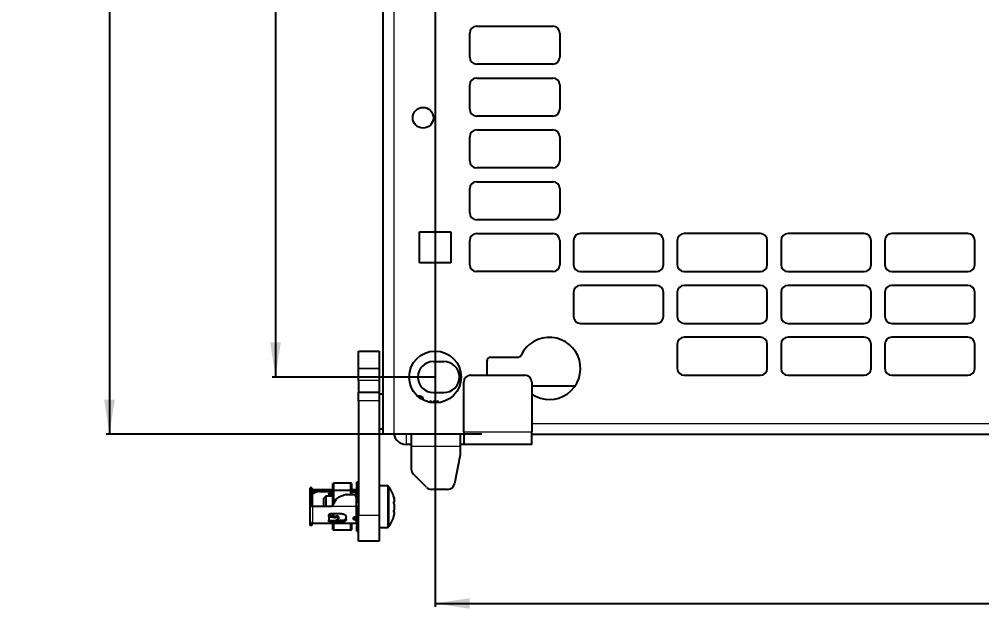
# Model space of a CAD drawing. Header units: millimetres. Extents: x -815 to 1480, y 650 to 1898.
# Drawn here: x -815.3 to -537.1, y 807.9 to 978.4 of the extents above; entities that cross this region are included whole.
import ezdxf

# ---------------------------------------------------------------- set-up
doc = ezdxf.new("R2010")
doc.units = ezdxf.units.MM
doc.layers.add('FORMAT', color=7, linetype='Continuous')
doc.styles.add('SLDTEXTSTYLE0', font='TXT', dxfattribs={"width": 0.75})
doc.dimstyles.new('SLDDIMSTYLE0', dxfattribs={"dimtxt": 20, "dimasz": 10, "dimexe": 0, "dimexo": 0.0625, "dimgap": 5, "dimtad": 2, "dimdec": 1, "dimrnd": 1e-09, "dimzin": 12, "dimdsep": 46, "dimtxsty": 'SLDTEXTSTYLE0', "dimsah": 1, "dimcen": 0.09, "dimadec": 0, "dimazin": 3, "dimtfac": 1, "dimtofl": 0, "dimtmove": 0, "dimatfit": 3, "dimfxl": 0, "dimfrac": 2, "dimtolj": 1, "dimtzin": 12, "dimarcsym": 0})

# ---------------------------------------------------------------- blocks, each defined once
blk = doc.blocks.new('_D')
at = {"layer": 'FORMAT'}
for p, q in [((-681.57, 1741.41), (-790.21, 1741.41)), ((-789.21, 1741.41), (-789.21, 858.39)), ((-681.57, 858.39), (-790.21, 858.39))]:
    blk.add_line(p, q, dxfattribs=at)
for points in [[(-789.21, 1741.41), (-790.75, 1731.41), (-787.67, 1731.41)], [(-789.21, 858.39), (-787.67, 868.39), (-790.75, 868.39)]]:
    blk.add_solid(points, dxfattribs=at)
at = {"layer": 'FORMAT', "insert": (-814.99, 1277.73), "char_height": 20, "attachment_point": 1, "rotation": 90, "style": 'SLDTEXTSTYLE0'}
blk.add_mtext('883', dxfattribs=at)
blk = doc.blocks.new('_D_4')
at = {"layer": 'FORMAT'}
for p, q in [((-695.06, 1299.89), (-695.06, 808.4)), ((160.94, 1299.89), (160.94, 808.4)), ((-695.06, 809.4), (160.94, 809.4))]:
    blk.add_line(p, q, dxfattribs=at)
for points in [[(-695.06, 809.4), (-685.06, 807.86), (-685.06, 810.94)], [(160.94, 809.4), (150.94, 810.94), (150.94, 807.86)]]:
    blk.add_solid(points, dxfattribs=at)
at = {"layer": 'FORMAT', "insert": (-289.22, 835.18), "char_height": 20, "attachment_point": 1, "style": 'SLDTEXTSTYLE0'}
blk.add_mtext('856', dxfattribs=at)
blk = doc.blocks.new('_D_5')
at = {"layer": 'FORMAT'}
for p, q in [((-695.07, 1724.9), (-742.21, 1724.9)), ((-741.21, 1724.9), (-741.21, 874.9)), ((-695.07, 874.9), (-742.21, 874.9))]:
    blk.add_line(p, q, dxfattribs=at)
for points in [[(-741.21, 1724.9), (-742.75, 1714.9), (-739.67, 1714.9)], [(-741.21, 874.9), (-739.67, 884.9), (-742.75, 884.9)]]:
    blk.add_solid(points, dxfattribs=at)
at = {"layer": 'FORMAT', "insert": (-766.99, 1277.73), "char_height": 20, "attachment_point": 1, "rotation": 90, "style": 'SLDTEXTSTYLE0'}
blk.add_mtext('850', dxfattribs=at)

msp = doc.modelspace()

# ---------------------------------------------------------------- linework, layer by layer
at = {"color": 7, "linetype": 'Continuous', "lineweight": 25}
for p, q in [((-710.06, 858.4), (-710.06, 1741.4)), ((-685.06, 967.4), (-685.06, 974.4)), ((-683.06, 976.4), (-661.06, 976.4)), ((-659.06, 974.4), (-659.06, 967.4)), ((-661.06, 965.4), (-683.06, 965.4)), ((-683.06, 961.4), (-661.06, 961.4)), ((-685.06, 952.4), (-685.06, 959.4)), ((-659.06, 959.4), (-659.06, 952.4)), ((-661.06, 950.4), (-683.06, 950.4)), ((-683.06, 946.4), (-661.06, 946.4)), ((-685.06, 937.4), (-685.06, 944.4)), ((-659.06, 944.4), (-659.06, 937.4)), ((-661.06, 935.4), (-683.06, 935.4)), ((-685.06, 922.4), (-685.06, 929.4)), ((-683.06, 931.4), (-661.06, 931.4)), ((-659.06, 929.4), (-659.06, 922.4)), ((-661.06, 920.4), (-683.06, 920.4)), ((-699.56, 916.9), (-690.56, 916.9)), ((-699.56, 907.9), (-699.56, 916.9)), ((-690.56, 916.9), (-690.56, 907.9)), ((-683.06, 916.4), (-661.06, 916.4)), ((-631.06, 916.4), (-653.06, 916.4)), ((-601.06, 916.4), (-623.06, 916.4)), ((-571.06, 916.4), (-593.06, 916.4)), ((-541.06, 916.4), (-563.06, 916.4)), ((-685.06, 907.4), (-685.06, 914.4)), ((-659.06, 914.4), (-659.06, 907.4)), ((-655.06, 914.4), (-655.06, 907.4)), ((-629.06, 907.4), (-629.06, 914.4)), ((-625.06, 914.4), (-625.06, 907.4)), ((-599.06, 907.4), (-599.06, 914.4)), ((-595.06, 914.4), (-595.06, 907.4)), ((-569.06, 907.4), (-569.06, 914.4)), ((-565.06, 914.4), (-565.06, 907.4)), ((-539.06, 907.4), (-539.06, 914.4)), ((-690.56, 907.9), (-699.56, 907.9)), ((-661.06, 905.4), (-683.06, 905.4)), ((-653.06, 905.4), (-631.06, 905.4)), ((-623.06, 905.4), (-601.06, 905.4)), ((-593.06, 905.4), (-571.06, 905.4)), ((-563.06, 905.4), (-541.06, 905.4)), ((-655.06, 899.4), (-655.06, 892.4)), ((-631.06, 901.4), (-653.06, 901.4)), ((-629.06, 892.4), (-629.06, 899.4)), ((-625.06, 899.4), (-625.06, 892.4)), ((-601.06, 901.4), (-623.06, 901.4)), ((-599.06, 892.4), (-599.06, 899.4)), ((-595.06, 899.4), (-595.06, 892.4)), ((-571.06, 901.4), (-593.06, 901.4)), ((-569.06, 892.4), (-569.06, 899.4)), ((-565.06, 899.4), (-565.06, 892.4)), ((-541.06, 901.4), (-563.06, 901.4)), ((-539.06, 892.4), (-539.06, 899.4)), ((-653.06, 890.4), (-631.06, 890.4)), ((-623.06, 890.4), (-601.06, 890.4)), ((-593.06, 890.4), (-571.06, 890.4)), ((-563.06, 890.4), (-541.06, 890.4)), ((-601.06, 886.4), (-623.06, 886.4)), ((-571.06, 886.4), (-593.06, 886.4)), ((-541.06, 886.4), (-563.06, 886.4)), ((-717.21, 882.4), (-711.21, 882.4)), ((-717.21, 877.4), (-717.21, 882.4)), ((-711.21, 882.4), (-711.21, 877.4)), ((-625.06, 884.4), (-625.06, 877.4)), ((-599.06, 877.4), (-599.06, 884.4)), ((-595.06, 884.4), (-595.06, 877.4)), ((-569.06, 877.4), (-569.06, 884.4)), ((-565.06, 884.4), (-565.06, 877.4)), ((-539.06, 877.4), (-539.06, 884.4)), ((-695.56, 879.4), (-692.56, 879.4)), ((-680.06, 875.4), (-680.06, 879.64)), ((-679.06, 880.64), (-671.11, 880.64)), ((-717.21, 873.86), (-717.21, 877.4)), ((-717.21, 877.4), (-717.21, 877.4)), ((-711.21, 877.4), (-711.21, 873.86)), ((-711.21, 877.4), (-711.21, 877.4)), ((-717.21, 873.86), (-717.21, 870.51)), ((-711.21, 873.86), (-711.21, 870.51)), ((-684.81, 875.4), (-669.11, 875.4)), ((-623.06, 875.4), (-601.06, 875.4)), ((-593.06, 875.4), (-571.06, 875.4)), ((-563.06, 875.4), (-541.06, 875.4)), ((-686.81, 859), (-686.81, 873.4)), ((-667.11, 873.4), (-667.11, 859)), ((-667.11, 872.39), (-654.57, 872.39)), ((-717.21, 870.51), (-711.21, 870.51)), ((-717.21, 868.01), (-717.21, 870.51)), ((-711.21, 870.51), (-711.21, 868.01)), ((-710.06, 869.9), (-711.21, 869.9)), ((-699.42, 869.4), (-700.16, 869.4)), ((-698.56, 868.9), (-699.42, 869.4)), ((-699.42, 868.8), (-699.42, 869.4)), ((-698.56, 868.27), (-698.56, 868.9)), ((-695.56, 870.4), (-692.56, 870.4)), ((-717.21, 868.01), (-717.21, 834.9)), ((-711.21, 868.01), (-711.21, 834.9)), ((-697.43, 867.9), (-697.49, 867.81)), ((-697.29, 867.9), (-697.43, 867.9)), ((-697.43, 867.78), (-697.43, 867.9)), ((-697.15, 867.7), (-697.29, 867.9)), ((-697.29, 867.74), (-697.29, 867.9)), ((-696.43, 867.9), (-696.66, 867.57)), ((-696.29, 867.9), (-696.43, 867.9)), ((-696.43, 867.53), (-696.43, 867.9)), ((-695.98, 867.46), (-696.29, 867.9)), ((-696.29, 867.5), (-696.29, 867.9)), ((-695.43, 867.9), (-695.76, 867.43)), ((-695.29, 867.9), (-695.43, 867.9)), ((-695.43, 867.41), (-695.43, 867.9)), ((-694.94, 867.4), (-695.29, 867.9)), ((-695.29, 867.4), (-695.29, 867.9)), ((-694.43, 867.9), (-694.77, 867.41)), ((-694.31, 867.9), (-694.43, 867.9)), ((-694.43, 867.43), (-694.43, 867.9)), ((-694.06, 867.65), (-694.31, 867.9)), ((-694.31, 867.44), (-694.31, 867.9)), ((-694.06, 867.47), (-694.06, 867.65)), ((-711.21, 859.9), (-710.06, 859.9)), ((-706.96, 858.4), (-710.06, 858.4)), ((-701.96, 858.4), (-706.96, 858.4)), ((-701.96, 858.4), (-701.96, 854.8)), ((-687.81, 858.4), (-701.96, 858.4)), ((-687.81, 858.4), (-687.81, 854.8)), ((-686.81, 858.4), (-687.81, 858.4)), ((-686.81, 859), (-686.81, 855.4)), ((-667.11, 855.4), (-667.11, 859)), ((-667.11, 858.39), (133.49, 858.39)), ((-701.96, 855.4), (-703.46, 855.4)), ((-701.96, 854.8), (-701.96, 848.23)), ((-686.81, 855.4), (-687.81, 855.4)), ((-687.81, 854.8), (-687.81, 852.4)), ((-667.11, 855.4), (-686.81, 855.4)), ((-687.81, 852.4), (-689.49, 844.01)), ((-697.54, 842.99), (-701.37, 846.82)), ((-724.49, 844.24), (-724.61, 844.02)), ((-724.61, 842.07), (-724.61, 844.02)), ((-724.49, 844.24), (-724.49, 842.09)), ((-719.41, 844.24), (-724.49, 844.24)), ((-719.41, 842.09), (-719.41, 844.24)), ((-719.21, 844.11), (-719.41, 844.24)), ((-719.21, 844.11), (-719.21, 842.08)), ((-717.21, 844.5), (-717.71, 844.5)), ((-717.71, 839.24), (-717.71, 844.5)), ((-708.88, 843.4), (-711.21, 843.4)), ((-730.71, 842.83), (-731.21, 842.83)), ((-731.21, 839.23), (-731.21, 842.83)), ((-730.71, 842.83), (-730.71, 839.23)), ((-728.51, 842.25), (-730.51, 842.25)), ((-730.01, 841.8), (-730.51, 841.8)), ((-730.51, 841.8), (-730.51, 841.34)), ((-730.51, 841.34), (-730.01, 841.34)), ((-730.01, 841.34), (-730.01, 841.8)), ((-728.51, 841.75), (-728.51, 842.25)), ((-724.61, 842.25), (-728.51, 842.25)), ((-728.51, 841.75), (-724.61, 841.75)), ((-726.71, 840.4), (-727.21, 839.9)), ((-724.61, 840.4), (-726.71, 840.4)), ((-726.71, 840.4), (-726.71, 837.4)), ((-725.81, 841.11), (-725.81, 840.94)), ((-725.81, 840.94), (-724.61, 841.06)), ((-725.81, 840.94), (-725.81, 840.4)), ((-725.31, 841.34), (-724.61, 841.34)), ((-724.49, 842.09), (-724.61, 842.07)), ((-724.61, 839.4), (-724.61, 842.07)), ((-724.49, 842.09), (-724.49, 839.4)), ((-719.41, 842.09), (-724.49, 842.09)), ((-720.81, 840.9), (-718.66, 840.9)), ((-719.41, 840.9), (-719.41, 842.09)), ((-719.21, 842.08), (-719.41, 842.09)), ((-717.91, 842.25), (-719.21, 842.25)), ((-719.21, 842.08), (-719.21, 840.9)), ((-719.21, 841.75), (-717.91, 841.75)), ((-718.01, 841.55), (-719.21, 841.55)), ((-718.01, 841.55), (-718.01, 840.53)), ((-718.01, 840.85), (-717.91, 840.85)), ((-717.71, 840.4), (-717.95, 840.4)), ((-691.45, 842.4), (-696.13, 842.4)), ((-730.71, 839.23), (-731.21, 839.23)), ((-731.21, 837.53), (-731.21, 839.23)), ((-730.71, 837.53), (-731.21, 837.53)), ((-731.21, 837.4), (-731.21, 837.53)), ((-730.71, 839.23), (-730.71, 837.53)), ((-730.71, 837.53), (-730.71, 837.4)), ((-727.21, 837.4), (-727.21, 839.9)), ((-723.75, 839.4), (-724.91, 837.4)), ((-724.49, 839.4), (-724.61, 839.4)), ((-724.61, 837.92), (-724.61, 839.4)), ((-723.75, 839.4), (-724.49, 839.4)), ((-724.49, 839.4), (-724.49, 838.12)), ((-717.91, 840.15), (-717.91, 837.4)), ((-717.71, 838.84), (-717.91, 838.85)), ((-717.71, 838.71), (-717.71, 839.24)), ((-717.71, 839.24), (-717.21, 839.24)), ((-717.21, 838.71), (-717.71, 838.71)), ((-706.82, 839.25), (-706.79, 839.25)), ((-730.51, 837.4), (-731.21, 837.4)), ((-731.21, 833.25), (-731.21, 837.4)), ((-724.91, 837.4), (-730.51, 837.4)), ((-725.81, 834.58), (-725.81, 834.91)), ((-722.01, 835.35), (-725.31, 835.35)), ((-724.61, 834.63), (-724.61, 835.35)), ((-724.49, 835.35), (-724.49, 834.58)), ((-717.71, 837.4), (-717.91, 837.4)), ((-717.71, 837.4), (-717.21, 837.4)), ((-717.71, 833.08), (-717.71, 837.4)), ((-717.21, 827.4), (-717.21, 834.9)), ((-711.21, 834.9), (-711.21, 827.4)), ((-706.85, 835.87), (-707.01, 835.87)), ((-731.21, 831.97), (-731.21, 833.25)), ((-730.71, 831.97), (-731.21, 831.97)), ((-730.71, 832.58), (-730.71, 831.97)), ((-728.51, 832.55), (-730.51, 832.55)), ((-717.91, 832.55), (-728.51, 832.55)), ((-725.81, 834.58), (-725.81, 833.45)), ((-725.81, 833.24), (-725.81, 833.45)), ((-722.01, 833.01), (-725.31, 833.01)), ((-724.61, 830.78), (-724.61, 832.55)), ((-724.49, 832.55), (-724.49, 830.56)), ((-723.73, 833.46), (-722.01, 833.46)), ((-722.93, 834.35), (-723.16, 834.64)), ((-722.88, 834.21), (-722.88, 834.18)), ((-720.81, 833.65), (-720.81, 834.33)), ((-719.41, 830.56), (-719.41, 832.55)), ((-719.21, 832.55), (-719.21, 830.69)), ((-718.71, 833.91), (-718.71, 834.03)), ((-718.16, 834.45), (-717.91, 834.45)), ((-718.16, 833.95), (-717.91, 833.95)), ((-718.16, 833.55), (-717.91, 833.55)), ((-718.01, 834.45), (-718.01, 833.95)), ((-718.01, 834.4), (-717.75, 834.4)), ((-717.21, 833.08), (-717.71, 833.08)), ((-717.71, 833.08), (-717.71, 831.77)), ((-724.61, 830.78), (-724.49, 830.56)), ((-719.41, 830.56), (-724.49, 830.56)), ((-719.41, 830.56), (-719.21, 830.69)), ((-717.21, 831.77), (-717.71, 831.77)), ((-717.71, 830.3), (-717.71, 831.77)), ((-717.71, 830.3), (-717.21, 830.3)), ((-711.21, 831.4), (-708.88, 831.4)), ((-711.21, 827.4), (-717.21, 827.4))]:
    msp.add_line(p, q, dxfattribs=at)
at = {"color": 8, "linetype": 'Continuous', "lineweight": 18}
for p, q in [((-706.96, 1741.4), (-706.96, 858.4)), ((-717.21, 877.4), (-711.21, 877.4)), ((-711.21, 877.4), (-717.21, 877.4)), ((-711.21, 873.86), (-717.21, 873.86)), ((-711.21, 868.01), (-717.21, 868.01)), ((-667.11, 861.49), (133.49, 861.49)), ((-703.46, 858.4), (-703.46, 855.4)), ((-686.81, 859), (-667.11, 859)), ((-687.81, 854.8), (-701.96, 854.8)), ((-708.88, 843.4), (-708.88, 837.13)), ((-708.44, 843.17), (-708.44, 837.14)), ((-730.51, 841.34), (-730.51, 837.4)), ((-717.91, 840.85), (-717.91, 841.75)), ((-730.51, 837.4), (-730.51, 832.55)), ((-717.91, 837.4), (-724.91, 837.4)), ((-717.91, 834.45), (-717.91, 837.4)), ((-717.21, 834.9), (-711.21, 834.9)), ((-708.88, 837.13), (-708.88, 831.4)), ((-708.44, 837.14), (-708.44, 831.63)), ((-725.31, 833.46), (-725.31, 833.01)), ((-722.01, 833.01), (-722.01, 833.46)), ((-718.16, 833.95), (-718.16, 833.55)), ((-717.91, 832.55), (-717.91, 833.55))]:
    msp.add_line(p, q, dxfattribs=at)
at = {"color": 7, "linetype": 'Continuous', "lineweight": 25, "flags": 128}
for points in [[(-730.51, 842.25), (-730.64, 842.24), (-730.71, 842.22)], [(-717.71, 841.78), (-717.77, 841.76), (-717.91, 841.75)], [(-717.71, 840.88), (-717.77, 840.86), (-717.91, 840.85)], [(-706.79, 839.3), (-706.91, 839.82), (-706.97, 840.07)], [(-706.98, 834.7), (-706.91, 834.97), (-706.79, 835.48)], [(-718.01, 834.28), (-717.97, 834.36), (-717.95, 834.4)], [(-717.71, 834.33), (-717.71, 834.35), (-717.72, 834.37), (-717.74, 834.39), (-717.77, 834.41), (-717.8, 834.43), (-717.83, 834.44), (-717.87, 834.45), (-717.91, 834.45)], [(-717.71, 833.93), (-717.77, 833.94), (-717.91, 833.95)]]:
    msp.add_lwpolyline(points, dxfattribs=at)
at = {"color": 7, "linetype": 'Continuous', "lineweight": 25}
for centre, radius in [((-698.56, 949.9), 3), ((-695.06, 874.9), 7.5)]:
    msp.add_circle(centre, radius, dxfattribs=at)
for centre, radius, start, end in [((-683.06, 974.4), 2, 90, 180), ((-661.06, 974.4), 2, 0, 90), ((-683.06, 967.4), 2, 180, 270), ((-661.06, 967.4), 2, 270, 0), ((-683.06, 959.4), 2, 90, 180), ((-661.06, 959.4), 2, 0, 90), ((-683.06, 952.4), 2, 180, 270), ((-661.06, 952.4), 2, 270, 0), ((-683.06, 944.4), 2, 90, 180), ((-661.06, 944.4), 2, 0, 90), ((-683.06, 937.4), 2, 180, 270), ((-661.06, 937.4), 2, 270, 0), ((-683.06, 929.4), 2, 90, 180), ((-661.06, 929.4), 2, 0, 90), ((-683.06, 922.4), 2, 180, 270), ((-661.06, 922.4), 2, 270, 0), ((-683.06, 914.4), 2, 90, 180), ((-661.06, 914.4), 2, 0, 90), ((-653.06, 914.4), 2, 90, 180), ((-631.06, 914.4), 2, 0, 90), ((-623.06, 914.4), 2, 90, 180), ((-601.06, 914.4), 2, 0, 90), ((-593.06, 914.4), 2, 90, 180), ((-571.06, 914.4), 2, 0, 90), ((-563.06, 914.4), 2, 90, 180), ((-541.06, 914.4), 2, 0, 90), ((-683.06, 907.4), 2, 180, 270), ((-661.06, 907.4), 2, 270, 0), ((-653.06, 907.4), 2, 180, 270), ((-631.06, 907.4), 2, 270, 0), ((-623.06, 907.4), 2, 180, 270), ((-601.06, 907.4), 2, 270, 0), ((-593.06, 907.4), 2, 180, 270), ((-571.06, 907.4), 2, 270, 360), ((-563.06, 907.4), 2, 180, 270), ((-541.06, 907.4), 2, 270, 360), ((-653.06, 899.4), 2, 90, 180), ((-631.06, 899.4), 2, 0, 90), ((-623.06, 899.4), 2, 90, 180), ((-601.06, 899.4), 2, 0, 90), ((-593.06, 899.4), 2, 90, 180), ((-571.06, 899.4), 2, 0, 90), ((-563.06, 899.4), 2, 90, 180), ((-541.06, 899.4), 2, 0, 90), ((-653.06, 892.4), 2, 180, 270), ((-631.06, 892.4), 2, 270, 360), ((-623.06, 892.4), 2, 180, 270), ((-601.06, 892.4), 2, 270, 360), ((-593.06, 892.4), 2, 180, 270), ((-571.06, 892.4), 2, 270, 0), ((-563.06, 892.4), 2, 180, 270), ((-541.06, 892.4), 2, 270, 0), ((-662.06, 877.39), 9, 235.8673, 154.8493), ((-623.06, 884.4), 2, 90, 180), ((-601.06, 884.4), 2, 0, 90), ((-593.06, 884.4), 2, 90, 180), ((-571.06, 884.4), 2, 0, 90), ((-563.06, 884.4), 2, 90, 180), ((-541.06, 884.4), 2, 0, 90), ((-695.56, 874.9), 4.5, 90, 270), ((-692.56, 874.9), 4.5, 270, 90), ((-679.06, 879.64), 1, 90, 180), ((-671.11, 881.64), 1, 270, 334.8493), ((-623.06, 877.4), 2, 180, 270), ((-601.06, 877.4), 2, 270, 360), ((-593.06, 877.4), 2, 180, 270), ((-571.06, 877.4), 2, 270, 360), ((-563.06, 877.4), 2, 180, 270), ((-541.06, 877.4), 2, 270, 360), ((-684.81, 873.4), 2, 90, 180), ((-669.11, 873.4), 2, 0, 90), ((-703.46, 859), 3.6, 189.5941, 270), ((-699.96, 848.23), 2, 180, 225), ((-708.88, 842.86), 0.54, 35.2515, 90), ((-716.61, 837.4), 10, 15.4963, 35.2515), ((-691.45, 844.4), 2, 270, 348.6901), ((-730.51, 841.55), 0.2, 90, 180), ((-720.81, 840.15), 0.75, 90, 105.0484), ((-718.66, 840.15), 0.75, 0, 90), ((-717.91, 842.45), 0.2, 270, 0), ((-717.81, 840.48), 0.0996, 305.5332, 356.0721), ((-696.13, 844.4), 2, 225, 270), ((-716.61, 837.4), 10, 324.7485, 344.3485), ((-730.51, 833.25), 0.7, 180, 270), ((-717.89, 833.37), 0.183, 7.3339, 95.8124), ((-717.91, 832.35), 0.2, 0, 90), ((-708.88, 831.94), 0.54, 270, 324.7485)]:
    msp.add_arc(centre, radius, start, end, dxfattribs=at)
for points, knots in [([(-730.51, 842.25), (-730.51, 842.22), (-730.51, 842.16), (-730.51, 841.91), (-730.51, 841.8)], [0, 0, 0, 0, 0.559866, 1, 1, 1, 1]), ([(-728.51, 842.25), (-728.79, 842.22), (-729.29, 842.16), (-729.79, 841.91), (-730.01, 841.8)], [0, 0, 0, 0, 0.559911, 1, 1, 1, 1]), ([(-728.51, 841.75), (-728.79, 841.73), (-729.29, 841.68), (-729.79, 841.45), (-730.01, 841.34)], [0, 0, 0, 0, 0.559868, 1, 1, 1, 1]), ([(-725.81, 841.11), (-725.8, 841.13), (-725.79, 841.19), (-725.71, 841.26), (-725.58, 841.31), (-725.44, 841.34), (-725.35, 841.34), (-725.31, 841.34)], [0, 0, 0, 0, 0.214295, 0.42863, 0.64223, 0.856153, 1, 1, 1, 1]), ([(-723.75, 839.4), (-723.58, 839.62), (-723.23, 840.06), (-722.25, 840.53), (-721.49, 840.74), (-721, 840.88)], [0, 0, 0, 0, 0.254027, 0.526591, 1, 1, 1, 1]), ([(-717.71, 840.18), (-717.71, 840.17), (-717.71, 840.15), (-717.73, 840.12), (-717.77, 840.09), (-717.84, 840.08), (-717.89, 840.07), (-717.92, 840.06)], [0, 0, 0, 0, 0.187462, 0.362386, 0.517277, 0.750642, 1, 1, 1, 1]), ([(-717.71, 839.11), (-717.71, 839.1), (-717.71, 839.09), (-717.73, 839.06), (-717.77, 839.04), (-717.84, 839.05), (-717.88, 839.05), (-717.91, 839.05)], [0, 0, 0, 0, 0.195302, 0.377541, 0.538909, 0.761383, 1, 1, 1, 1]), ([(-707.01, 834.6), (-707.01, 834.6), (-707.01, 834.61), (-707, 834.63), (-706.96, 834.78), (-706.88, 835.1), (-706.81, 835.47), (-706.78, 835.75), (-706.8, 835.9), (-706.88, 835.86), (-706.96, 835.84), (-706.99, 835.84), (-707, 835.86), (-707.01, 835.88), (-707.01, 835.9), (-707.01, 835.93), (-707, 835.99), (-706.94, 836.23), (-706.85, 836.59), (-706.78, 837.08), (-706.79, 837.58), (-706.85, 838.01), (-706.93, 838.33), (-706.99, 838.55), (-707, 838.62), (-707.01, 838.67), (-707.01, 838.69), (-707.01, 838.72), (-707, 838.74), (-706.95, 838.78), (-706.87, 838.77), (-706.8, 838.8), (-706.78, 838.95), (-706.8, 839.27), (-706.87, 839.66), (-706.96, 840), (-706.99, 840.14), (-707, 840.18), (-707.01, 840.2), (-707.01, 840.2), (-707.01, 840.19), (-707, 840.16), (-706.96, 840.02), (-706.93, 839.89), (-706.91, 839.8)], [0, 0, 0, 0, 0.002669, 0.006422, 0.016822, 0.063309, 0.118617, 0.153644, 0.188957, 0.265945, 0.291246, 0.303925, 0.310299, 0.31305, 0.315831, 0.318218, 0.322425, 0.335452, 0.396277, 0.457638, 0.493644, 0.54503, 0.602606, 0.617005, 0.624239, 0.627149, 0.630093, 0.632606, 0.636406, 0.647212, 0.695726, 0.751897, 0.78647, 0.821241, 0.889001, 0.922439, 0.936242, 0.940574, 0.943357, 0.945726, 0.94809, 0.952284, 0.965237, 1, 1, 1, 1]), ([(-706.79, 839.26), (-706.78, 839.26), (-706.78, 839.25), (-706.79, 839.3), (-706.79, 839.3)], [0, 0, 0, 0, 0.963374, 1, 1, 1, 1]), ([(-725.81, 834.91), (-725.8, 834.96), (-725.79, 835.05), (-725.71, 835.19), (-725.58, 835.29), (-725.44, 835.34), (-725.35, 835.35), (-725.31, 835.35)], [0, 0, 0, 0, 0.214373, 0.428779, 0.642592, 0.856666, 1, 1, 1, 1]), ([(-725.81, 834.87), (-725.38, 834.78), (-724.79, 834.64), (-723.97, 834.53), (-723.68, 834.65), (-723.53, 834.71)], [0, 0, 0, 0, 0.56666, 0.780905, 1, 1, 1, 1]), ([(-723.53, 834.71), (-723.49, 834.72), (-723.39, 834.75), (-723.27, 834.73), (-723.22, 834.7), (-723.2, 834.68)], [0, 0, 0, 0, 0.369126, 0.738256, 1, 1, 1, 1]), ([(-722.01, 835.35), (-721.87, 835.34), (-721.6, 835.32), (-721.24, 835.13), (-720.97, 834.87), (-720.83, 834.58), (-720.81, 834.4), (-720.81, 834.33)], [0, 0, 0, 0, 0.213238, 0.42649, 0.63916, 0.849598, 1, 1, 1, 1]), ([(-725.81, 834.58), (-725.31, 834.48), (-724.64, 834.33), (-723.74, 834.22), (-723.44, 834.34), (-723.28, 834.4)], [0, 0, 0, 0, 0.587693, 0.790818, 1, 1, 1, 1]), ([(-725.81, 833.45), (-725.31, 833.39), (-724.64, 833.3), (-723.74, 833.41), (-723.44, 833.58), (-723.28, 833.67)], [0, 0, 0, 0, 0.587693, 0.790818, 1, 1, 1, 1]), ([(-725.31, 833.01), (-725.36, 833.01), (-725.48, 833.01), (-725.63, 833.05), (-725.74, 833.11), (-725.8, 833.17), (-725.81, 833.22), (-725.81, 833.24)], [0, 0, 0, 0, 0.214445, 0.428893, 0.643239, 0.857188, 1, 1, 1, 1]), ([(-722.88, 834.21), (-722.89, 834.25), (-722.9, 834.32), (-722.97, 834.4), (-723.08, 834.43), (-723.19, 834.43), (-723.26, 834.41), (-723.28, 834.4)], [0, 0, 0, 0, 0.225883, 0.451767, 0.67765, 0.903524, 1, 1, 1, 1]), ([(-723.28, 833.67), (-723.24, 833.7), (-723.14, 833.75), (-723.01, 833.87), (-722.92, 834), (-722.89, 834.1), (-722.88, 834.16), (-722.88, 834.18)], [0, 0, 0, 0, 0.225867, 0.451734, 0.677598, 0.903479, 1, 1, 1, 1]), ([(-723.16, 834.64), (-723.17, 834.65), (-723.18, 834.67), (-723.2, 834.68), (-723.2, 834.68)], [0, 0, 0, 0, 0.872289, 1, 1, 1, 1]), ([(-722.01, 833.46), (-721.87, 833.46), (-721.6, 833.47), (-721.24, 833.57), (-720.98, 833.72), (-720.83, 833.91), (-720.81, 834.06), (-720.81, 834.12)], [0, 0, 0, 0, 0.212875, 0.425767, 0.637937, 0.847353, 1, 1, 1, 1]), ([(-720.81, 833.65), (-720.82, 833.57), (-720.85, 833.4), (-721.05, 833.21), (-721.34, 833.08), (-721.68, 833.02), (-721.91, 833.01), (-722.01, 833.01)], [0, 0, 0, 0, 0.2128333, 0.4258501, 0.6355415, 0.8465873, 1, 1, 1, 1]), ([(-718.71, 834.03), (-718.7, 834.08), (-718.69, 834.17), (-718.6, 834.29), (-718.46, 834.39), (-718.3, 834.44), (-718.2, 834.45), (-718.16, 834.45)], [0, 0, 0, 0, 0.214305, 0.42865, 0.642279, 0.856223, 1, 1, 1, 1]), ([(-718.16, 833.55), (-718.22, 833.56), (-718.34, 833.56), (-718.51, 833.62), (-718.63, 833.71), (-718.7, 833.81), (-718.71, 833.88), (-718.71, 833.91)], [0, 0, 0, 0, 0.214393, 0.428789, 0.643061, 0.856854, 1, 1, 1, 1]), ([(-718.67, 834.18), (-718.65, 834.14), (-718.6, 834.07), (-718.46, 834), (-718.3, 833.96), (-718.2, 833.95), (-718.16, 833.95)], [0, 0, 0, 0, 0.252501, 0.531568, 0.811143, 1, 1, 1, 1])]:
    msp.add_open_spline(points, degree=3, knots=knots, dxfattribs=at)
at = {"color": 8, "linetype": 'Continuous', "lineweight": 18}
msp.add_open_spline([(-723.28, 834.4), (-723.33, 834.45), (-723.39, 834.54), (-723.48, 834.64), (-723.52, 834.69), (-723.53, 834.71)], degree=3, knots=[0, 0, 0, 0, 0.502362, 0.815418, 1, 1, 1, 1], dxfattribs=at)

# ---------------------------------------------------------------- dimensions: what is measured, and where the dimension line sits
at = {"layer": 'FORMAT'}
for base, p1, p2, angle, picture, middle in [((-789.21, 858.39), (-681.56, 1741.41), (-681.56, 858.39), 90, '_D', (-789.21, 1299.9)), ((-741.21, 874.9), (-695.06, 1724.9), (-695.06, 874.9), 90, '_D_5', (-741.21, 1299.9)), ((160.94, 809.4), (-695.06, 1299.9), (160.94, 1299.9), 0, '_D_4', (-267.06, 809.4))]:
    dim = msp.add_linear_dim(base=base, p1=p1, p2=p2, angle=angle, dimstyle='SLDDIMSTYLE0', dxfattribs=at)
    dim.commit()
    dim.dimension.update_dxf_attribs({"geometry": picture, "text_midpoint": middle, "dimtype": 160})

doc.saveas('drawing.dxf')
